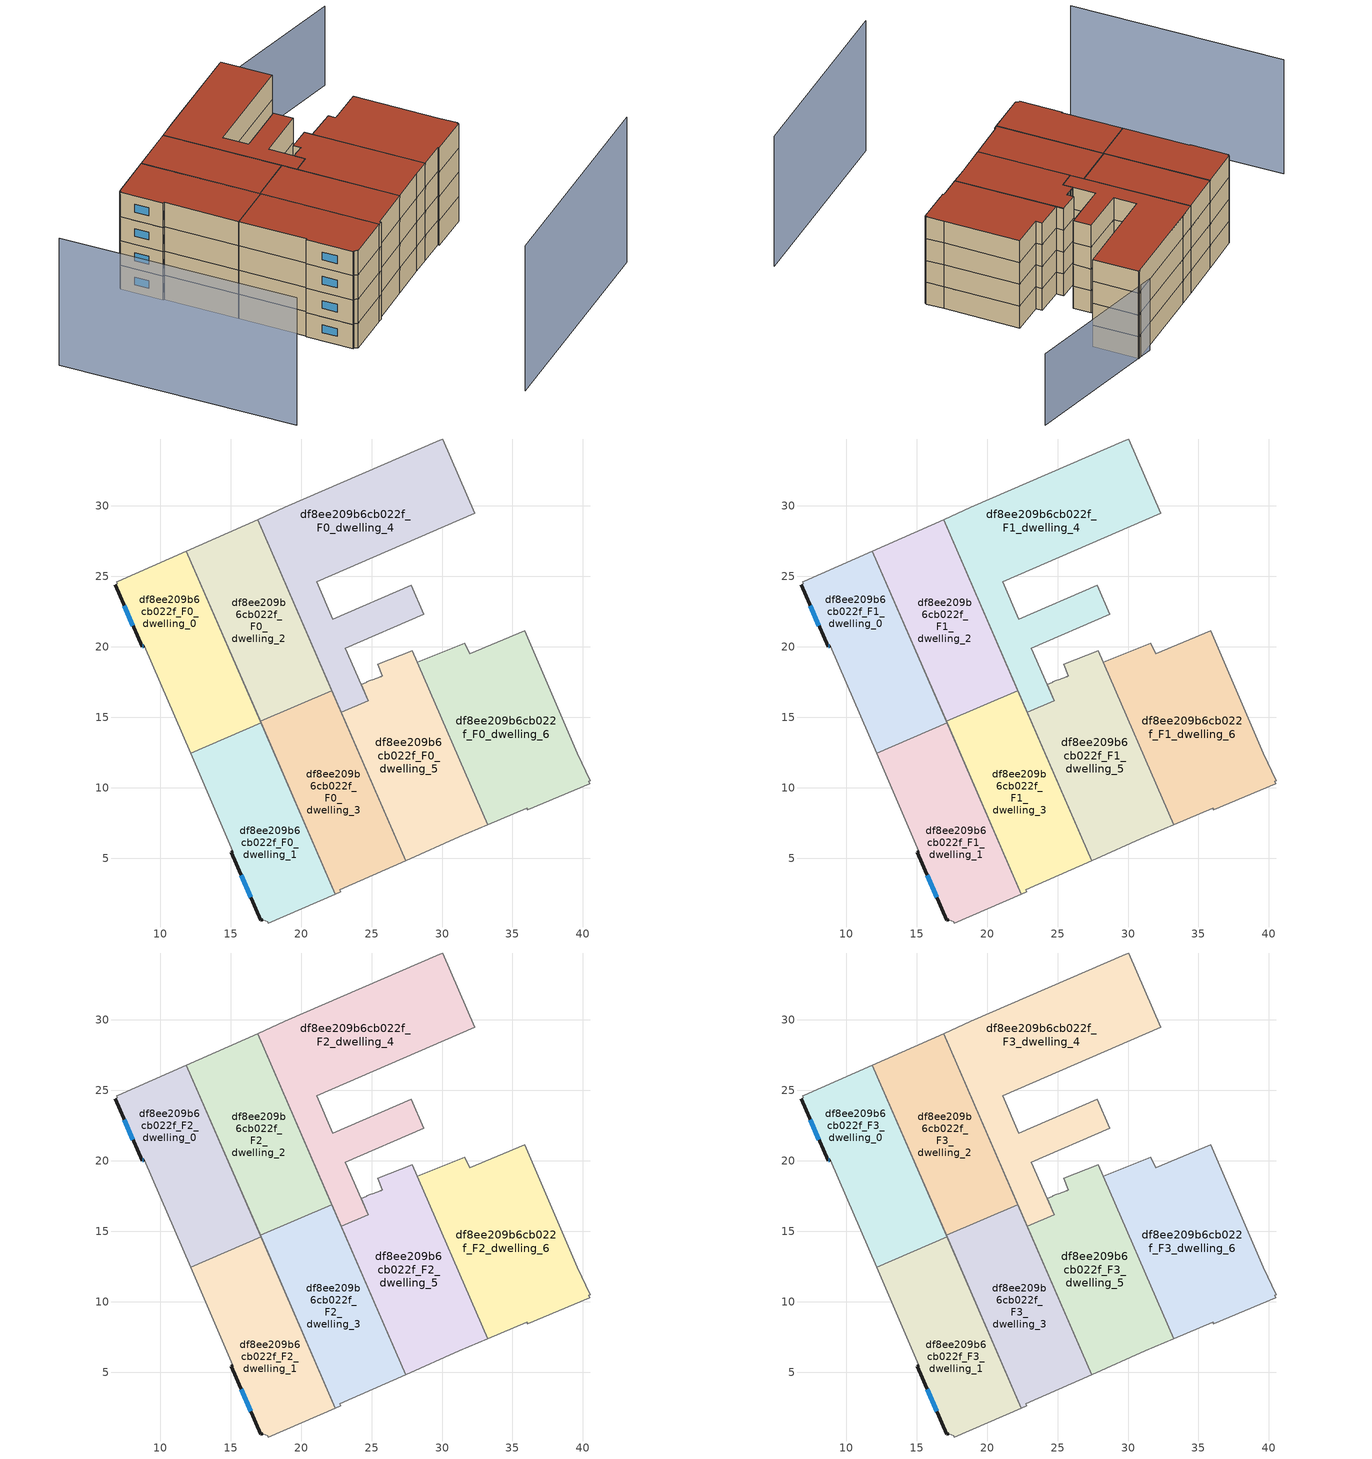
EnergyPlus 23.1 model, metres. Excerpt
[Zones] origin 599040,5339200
df8ee209b6cb022f_F0_dwelling_0
 floor ground (EU_floor_Construction): 11.86,26.79 17.15,14.6 12.15,12.43 8.86,20.07 8.7,20.01 6.81,24.4 6.95,24.48 6.91,24.6 7.03,24.64 z0
 wall outside (EU_wall_Construction): 6.81,24.4 8.7,20.01 8.86,20.07 z0:3
 wall adiabatic (EU_wall_Construction): 17.15,14.6 11.86,26.79 7.03,24.64 6.91,24.6 6.95,24.48 6.81,24.4 / 8.86,20.07 12.15,12.43 z0:3
 wall to df8ee209b6cb022f_F0_dwelling_1 (EU_wall_Construction): 12.15,12.43 17.15,14.6 z0:3
 window (EU_Window_Construction): 8.76,20.03 8.81,20.05 / 7.45,22.91 8.06,21.5 z1.02:1.98
df8ee209b6cb022f_F0_dwelling_1
 floor ground (EU_floor_Construction): 17.15,14.6 22.43,2.45 17.66,0.39 17.61,0.48 17.26,0.63 17.15,0.59 15.04,5.42 15.16,5.48 12.15,12.43 z0
 wall outside (EU_wall_Construction): 15.16,5.48 15.04,5.42 17.15,0.59 17.26,0.63 z0:3
 wall adiabatic (EU_wall_Construction): 12.15,12.43 15.16,5.48 / 17.26,0.63 17.61,0.48 17.66,0.39 22.43,2.45 17.15,14.6 z0:3
 window (EU_Window_Construction): 15.76,3.77 16.43,2.23 z1.02:1.98
df8ee209b6cb022f_F0_dwelling_2
 floor ground (EU_floor_Construction): 16.9,29.03 22.17,16.9 17.11,14.7 11.86,26.79 z0
 wall adiabatic (EU_wall_Construction): 22.17,16.9 16.9,29.03 11.86,26.79 17.11,14.7 z0:3
 wall to df8ee209b6cb022f_F0_dwelling_3 (EU_wall_Construction): 17.11,14.7 22.17,16.9 z0:3
df8ee209b6cb022f_F0_dwelling_3
 floor ground (EU_floor_Construction): 22.17,16.9 27.42,4.82 22.75,2.74 22.79,2.61 22.43,2.45 17.11,14.7 z0
 wall adiabatic (EU_wall_Construction): 17.11,14.7 22.43,2.45 22.79,2.61 22.75,2.74 27.42,4.82 22.17,16.9 z0:3
df8ee209b6cb022f_F0_dwelling_4
 floor ground (EU_floor_Construction): 30.04,34.75 32.33,29.48 21.12,24.61 22.26,21.96 27.83,24.37 28.72,22.32 23.15,19.91 24.75,16.17 22.85,15.34 16.9,29.03 18.84,29.89 29.82,34.66 z0
 wall adiabatic (EU_wall_Construction): 24.76,16.17 23.15,19.91 28.72,22.32 27.83,24.37 22.26,21.96 21.12,24.61 32.33,29.48 30.04,34.75 29.82,34.66 18.84,29.89 16.9,29.03 22.85,15.34 24.75,16.17 z0:3
df8ee209b6cb022f_F0_dwelling_5
 floor ground (EU_floor_Construction): 27.88,19.74 33.24,7.37 31.22,6.51 27.42,4.82 22.85,15.34 24.76,16.17 24.26,17.34 24.4,17.39 24.66,17.5 24.67,17.5 24.95,17.62 25.07,17.66 25.35,17.77 25.37,17.78 25.63,17.88 25.77,17.94 25.42,18.76 z0
 wall adiabatic (EU_wall_Construction): 24.26,17.34 24.76,16.17 22.85,15.34 27.42,4.82 31.22,6.51 33.24,7.37 27.88,19.74 25.42,18.76 25.77,17.94 25.63,17.88 25.37,17.78 25.35,17.77 25.07,17.66 24.95,17.62 24.67,17.5 24.66,17.5 24.4,17.39 24.26,17.34 z0:3
df8ee209b6cb022f_F0_dwelling_6
 floor ground (EU_floor_Construction): 35.89,21.15 39.61,12.45 40.52,10.5 40.41,10.46 40.48,10.26 36.1,8.43 36.03,8.56 33.24,7.37 27.88,19.74 28.24,18.92 31.62,20.27 31.95,19.5 z0
 wall adiabatic (EU_wall_Construction): 33.24,7.37 36.03,8.56 36.1,8.43 40.48,10.26 40.41,10.46 40.52,10.5 39.61,12.45 35.89,21.15 31.95,19.5 31.62,20.27 28.24,18.92 / 27.89,19.74 28.24,18.92 / 27.88,19.74 33.25,7.37 z0:3
df8ee209b6cb022f_F1_dwelling_0
 floor to df8ee209b6cb022f_F0_dwelling_0 (EU_floor_Construction): 11.86,26.79 17.15,14.6 12.15,12.43 8.86,20.07 8.7,20.01 6.81,24.4 6.95,24.48 6.91,24.6 7.02,24.64 z3
 wall outside (EU_wall_Construction): 6.81,24.4 8.7,20.01 8.86,20.07 z3:6
 wall adiabatic (EU_wall_Construction): 17.15,14.6 11.86,26.79 7.03,24.64 6.91,24.6 6.95,24.48 6.81,24.4 / 8.86,20.07 12.15,12.43 z3:6
 wall to df8ee209b6cb022f_F1_dwelling_1 (EU_wall_Construction): 12.15,12.43 17.15,14.6 z3:6
 window (EU_Window_Construction): 8.76,20.03 8.81,20.05 / 7.45,22.91 8.06,21.5 z4.02:4.98
df8ee209b6cb022f_F1_dwelling_1
 floor to df8ee209b6cb022f_F0_dwelling_1 (EU_floor_Construction): 17.15,14.6 22.43,2.45 17.66,0.39 17.61,0.48 17.26,0.63 17.15,0.59 15.04,5.42 15.16,5.48 12.15,12.43 z3
 wall outside (EU_wall_Construction): 15.16,5.48 15.04,5.42 17.15,0.59 17.26,0.63 z3:6
 wall adiabatic (EU_wall_Construction): 12.15,12.43 15.16,5.48 / 17.26,0.63 17.61,0.48 17.66,0.39 22.43,2.45 17.15,14.6 z3:6
 window (EU_Window_Construction): 15.76,3.77 16.43,2.23 z4.02:4.98
df8ee209b6cb022f_F1_dwelling_2
 floor to df8ee209b6cb022f_F0_dwelling_2 (EU_floor_Construction): 16.9,29.03 22.17,16.9 17.11,14.7 11.86,26.79 z3
 wall adiabatic (EU_wall_Construction): 22.17,16.9 16.9,29.03 11.86,26.79 17.11,14.7 z3:6
 wall to df8ee209b6cb022f_F1_dwelling_3 (EU_wall_Construction): 17.11,14.7 22.17,16.9 z3:6
df8ee209b6cb022f_F1_dwelling_3
 floor to df8ee209b6cb022f_F0_dwelling_3 (EU_floor_Construction): 22.17,16.9 27.42,4.82 22.75,2.74 22.79,2.61 22.43,2.45 17.11,14.7 z3
 wall adiabatic (EU_wall_Construction): 17.11,14.7 22.43,2.45 22.79,2.61 22.75,2.74 27.42,4.82 22.17,16.9 z3:6
df8ee209b6cb022f_F1_dwelling_4
 floor to df8ee209b6cb022f_F0_dwelling_4 (EU_floor_Construction): 30.04,34.75 32.33,29.48 21.12,24.61 22.26,21.96 27.83,24.37 28.72,22.32 23.15,19.91 24.75,16.17 22.85,15.34 16.9,29.03 18.84,29.89 29.82,34.66 z3
 wall adiabatic (EU_wall_Construction): 24.76,16.17 23.15,19.91 28.72,22.32 27.83,24.37 22.26,21.96 21.12,24.61 32.33,29.48 30.04,34.75 29.82,34.66 18.84,29.89 16.9,29.03 22.85,15.34 24.75,16.17 z3:6
df8ee209b6cb022f_F1_dwelling_5
 floor to df8ee209b6cb022f_F0_dwelling_5 (EU_floor_Construction): 27.88,19.74 33.24,7.37 31.22,6.51 27.42,4.82 22.85,15.34 24.76,16.17 24.26,17.34 24.4,17.39 24.66,17.5 24.67,17.5 24.95,17.62 25.07,17.66 25.35,17.77 25.37,17.78 25.63,17.88 25.77,17.94 25.42,18.76 z3
 wall adiabatic (EU_wall_Construction): 24.26,17.34 24.76,16.17 22.85,15.34 27.42,4.82 31.22,6.51 33.24,7.37 27.88,19.74 25.42,18.76 25.77,17.94 25.63,17.88 25.37,17.78 25.35,17.77 25.07,17.66 24.95,17.62 24.67,17.5 24.66,17.5 24.4,17.39 24.26,17.34 z3:6
df8ee209b6cb022f_F1_dwelling_6
 floor to df8ee209b6cb022f_F0_dwelling_6 (EU_floor_Construction): 35.89,21.15 39.61,12.45 40.51,10.5 40.4,10.46 40.48,10.26 36.1,8.43 36.03,8.56 33.24,7.37 27.88,19.74 28.24,18.92 31.62,20.27 31.95,19.5 z3
 wall adiabatic (EU_wall_Construction): 33.24,7.37 36.03,8.56 36.1,8.43 40.48,10.26 40.41,10.46 40.52,10.5 39.61,12.45 35.89,21.15 31.95,19.5 31.62,20.27 28.24,18.92 27.89,19.74 / 27.88,19.74 33.25,7.37 z3:6
df8ee209b6cb022f_F2_dwelling_0
 floor to df8ee209b6cb022f_F1_dwelling_0 (EU_floor_Construction): 11.86,26.79 17.15,14.6 12.15,12.43 8.86,20.07 8.7,20.01 6.81,24.4 6.95,24.48 6.91,24.6 7.02,24.64 z6
 wall outside (EU_wall_Construction): 6.81,24.4 8.7,20.01 8.86,20.07 z6:9
 wall adiabatic (EU_wall_Construction): 17.15,14.6 11.86,26.79 7.03,24.64 6.91,24.6 6.95,24.48 6.81,24.4 / 8.86,20.07 12.15,12.43 z6:9
 wall to df8ee209b6cb022f_F2_dwelling_1 (EU_wall_Construction): 12.15,12.43 17.15,14.6 z6:9
 window (EU_Window_Construction): 8.76,20.03 8.81,20.05 / 7.45,22.91 8.06,21.5 z7.02:7.98
df8ee209b6cb022f_F2_dwelling_1
 floor to df8ee209b6cb022f_F1_dwelling_1 (EU_floor_Construction): 17.15,14.6 22.43,2.45 17.66,0.39 17.61,0.48 17.26,0.63 17.15,0.59 15.04,5.42 15.16,5.48 12.15,12.43 z6
 wall outside (EU_wall_Construction): 15.16,5.48 15.04,5.42 17.15,0.59 17.26,0.63 z6:9
 wall adiabatic (EU_wall_Construction): 12.15,12.43 15.16,5.48 / 17.26,0.63 17.61,0.48 17.66,0.39 22.43,2.45 17.15,14.6 z6:9
 window (EU_Window_Construction): 15.76,3.77 16.43,2.23 z7.02:7.98
df8ee209b6cb022f_F2_dwelling_2
 floor to df8ee209b6cb022f_F1_dwelling_2 (EU_floor_Construction): 16.9,29.03 22.17,16.9 17.11,14.7 11.86,26.79 z6
 wall adiabatic (EU_wall_Construction): 22.17,16.9 16.9,29.03 11.86,26.79 17.11,14.7 z6:9
 wall to df8ee209b6cb022f_F2_dwelling_3 (EU_wall_Construction): 17.11,14.7 22.17,16.9 z6:9
df8ee209b6cb022f_F2_dwelling_3
 floor to df8ee209b6cb022f_F1_dwelling_3 (EU_floor_Construction): 22.17,16.9 27.42,4.82 22.75,2.74 22.79,2.61 22.43,2.45 17.11,14.7 z6
 wall adiabatic (EU_wall_Construction): 17.11,14.7 22.43,2.45 22.79,2.61 22.75,2.74 27.42,4.82 22.17,16.9 z6:9
df8ee209b6cb022f_F2_dwelling_4
 floor to df8ee209b6cb022f_F1_dwelling_4 (EU_floor_Construction): 30.04,34.75 32.33,29.48 21.12,24.61 22.26,21.96 27.83,24.37 28.72,22.32 23.15,19.91 24.75,16.17 22.85,15.34 16.9,29.03 18.84,29.89 29.82,34.66 z6
 wall adiabatic (EU_wall_Construction): 24.76,16.17 23.15,19.91 28.72,22.32 27.83,24.37 22.26,21.96 21.12,24.61 32.33,29.48 30.04,34.75 29.82,34.66 18.84,29.89 16.9,29.03 22.85,15.34 24.75,16.17 z6:9
df8ee209b6cb022f_F2_dwelling_5
 floor to df8ee209b6cb022f_F1_dwelling_5 (EU_floor_Construction): 27.88,19.74 33.24,7.37 31.22,6.51 27.42,4.82 22.85,15.34 24.76,16.17 24.26,17.34 24.4,17.39 24.66,17.5 24.67,17.5 24.95,17.62 25.07,17.66 25.35,17.77 25.37,17.78 25.63,17.88 25.77,17.94 25.42,18.76 z6
 wall adiabatic (EU_wall_Construction): 24.26,17.34 24.76,16.17 22.85,15.34 27.42,4.82 31.22,6.51 33.24,7.37 27.88,19.74 25.42,18.76 25.77,17.94 25.63,17.88 25.37,17.78 25.35,17.77 25.07,17.66 24.95,17.62 24.67,17.5 24.66,17.5 24.4,17.39 24.26,17.34 z6:9
df8ee209b6cb022f_F2_dwelling_6
 floor to df8ee209b6cb022f_F1_dwelling_6 (EU_floor_Construction): 35.89,21.15 39.61,12.45 40.51,10.5 40.4,10.46 40.48,10.26 36.1,8.43 36.03,8.56 33.24,7.37 27.88,19.74 28.24,18.92 31.62,20.27 31.95,19.5 z6
 wall adiabatic (EU_wall_Construction): 33.24,7.37 36.03,8.56 36.1,8.43 40.48,10.26 40.41,10.46 40.52,10.5 39.61,12.45 35.89,21.15 31.95,19.5 31.62,20.27 28.24,18.92 27.89,19.74 / 27.88,19.74 33.25,7.37 z6:9
df8ee209b6cb022f_F3_dwelling_0
 floor to df8ee209b6cb022f_F2_dwelling_0 (EU_floor_Construction): 11.86,26.79 17.15,14.6 12.15,12.43 8.86,20.07 8.7,20.01 6.81,24.4 6.95,24.48 6.91,24.6 7.02,24.64 z9
 wall outside (EU_wall_Construction): 6.81,24.4 8.7,20.01 8.86,20.07 z9:12
 wall adiabatic (EU_wall_Construction): 17.15,14.6 11.86,26.79 7.03,24.64 6.91,24.6 6.95,24.48 6.81,24.4 / 8.86,20.07 12.15,12.43 z9:12
 wall to df8ee209b6cb022f_F3_dwelling_1 (EU_wall_Construction): 12.15,12.43 17.15,14.6 z9:12
 window (EU_Window_Construction): 8.76,20.03 8.81,20.05 / 7.45,22.91 8.06,21.5 z10.02:10.98
 roof outside (EU_roof_Construction): 17.15,14.6 11.86,26.79 7.03,24.64 6.91,24.6 6.95,24.48 6.81,24.4 8.7,20.01 8.86,20.07 12.15,12.43 z12
df8ee209b6cb022f_F3_dwelling_1
 floor to df8ee209b6cb022f_F2_dwelling_1 (EU_floor_Construction): 17.15,14.6 22.43,2.45 17.66,0.39 17.61,0.48 17.26,0.63 17.15,0.59 15.04,5.42 15.16,5.48 12.15,12.43 z9
 wall outside (EU_wall_Construction): 15.16,5.48 15.04,5.42 17.15,0.59 17.26,0.63 z9:12
 wall adiabatic (EU_wall_Construction): 12.15,12.43 15.16,5.48 / 17.26,0.63 17.61,0.48 17.66,0.39 22.43,2.45 17.15,14.6 z9:12
 window (EU_Window_Construction): 15.76,3.77 16.43,2.23 z10.02:10.98
 roof outside (EU_roof_Construction): 22.43,2.45 17.15,14.6 12.15,12.43 15.16,5.48 15.04,5.42 17.15,0.59 17.26,0.63 17.61,0.48 17.66,0.39 z12
df8ee209b6cb022f_F3_dwelling_2
 floor to df8ee209b6cb022f_F2_dwelling_2 (EU_floor_Construction): 16.9,29.03 22.17,16.9 17.11,14.7 11.86,26.79 z9
 wall adiabatic (EU_wall_Construction): 22.17,16.9 16.9,29.03 11.86,26.79 17.11,14.7 z9:12
 wall to df8ee209b6cb022f_F3_dwelling_3 (EU_wall_Construction): 17.11,14.7 22.17,16.9 z9:12
 roof outside (EU_roof_Construction): 22.17,16.9 16.9,29.03 11.86,26.79 17.11,14.7 z12
df8ee209b6cb022f_F3_dwelling_3
 floor to df8ee209b6cb022f_F2_dwelling_3 (EU_floor_Construction): 22.17,16.9 27.42,4.82 22.75,2.74 22.79,2.61 22.43,2.45 17.11,14.7 z9
 wall adiabatic (EU_wall_Construction): 17.11,14.7 22.43,2.45 22.79,2.61 22.75,2.74 27.42,4.82 22.17,16.9 z9:12
 roof outside (EU_roof_Construction): 27.42,4.82 22.17,16.9 17.11,14.7 22.43,2.45 22.79,2.61 22.75,2.74 z12
df8ee209b6cb022f_F3_dwelling_4
 floor to df8ee209b6cb022f_F2_dwelling_4 (EU_floor_Construction): 30.04,34.75 32.33,29.48 21.12,24.61 22.26,21.96 27.83,24.37 28.72,22.32 23.15,19.91 24.75,16.17 22.85,15.34 16.9,29.03 18.84,29.89 29.82,34.66 z9
 wall adiabatic (EU_wall_Construction): 24.76,16.17 23.15,19.91 28.72,22.32 27.83,24.37 22.26,21.96 21.12,24.61 32.33,29.48 30.04,34.75 29.82,34.66 18.84,29.89 16.9,29.03 22.85,15.34 24.75,16.17 z9:12
 roof outside (EU_roof_Construction): 24.75,16.17 23.15,19.91 28.72,22.32 27.83,24.37 22.26,21.96 21.12,24.61 32.33,29.48 30.04,34.75 29.82,34.66 18.84,29.89 16.9,29.03 22.85,15.34 z12
df8ee209b6cb022f_F3_dwelling_5
 floor to df8ee209b6cb022f_F2_dwelling_5 (EU_floor_Construction): 27.88,19.74 33.24,7.37 31.22,6.51 27.42,4.82 22.85,15.34 24.76,16.17 24.26,17.34 24.4,17.39 24.66,17.5 24.67,17.5 24.95,17.62 25.07,17.66 25.35,17.77 25.37,17.78 25.63,17.88 25.77,17.94 25.42,18.76 z9
 wall adiabatic (EU_wall_Construction): 24.26,17.34 24.76,16.17 22.85,15.34 27.42,4.82 31.22,6.51 33.24,7.37 27.88,19.74 25.42,18.76 25.77,17.94 25.63,17.88 25.37,17.78 25.35,17.77 25.07,17.66 24.95,17.62 24.67,17.5 24.66,17.5 24.4,17.39 24.26,17.34 z9:12
 roof outside (EU_roof_Construction): 33.24,7.37 27.88,19.74 25.42,18.76 25.77,17.94 25.63,17.88 25.37,17.78 25.35,17.77 25.07,17.66 24.95,17.62 24.67,17.5 24.66,17.5 24.4,17.39 24.26,17.34 24.76,16.17 22.85,15.34 27.42,4.82 31.22,6.51 z12
df8ee209b6cb022f_F3_dwelling_6
 floor to df8ee209b6cb022f_F2_dwelling_6 (EU_floor_Construction): 35.89,21.15 39.61,12.45 40.51,10.5 40.4,10.46 40.48,10.26 36.1,8.43 36.03,8.56 33.24,7.37 27.88,19.74 28.24,18.92 31.62,20.27 31.95,19.5 z9
 wall adiabatic (EU_wall_Construction): 33.24,7.37 36.03,8.56 36.1,8.43 40.48,10.26 40.41,10.46 40.52,10.5 39.61,12.45 35.89,21.15 31.95,19.5 31.62,20.27 28.24,18.92 27.89,19.74 / 27.88,19.74 33.25,7.37 z9:12
 roof outside (EU_roof_Construction): 40.48,10.26 40.41,10.46 40.52,10.5 39.61,12.45 35.89,21.15 31.95,19.5 31.62,20.27 28.24,18.92 27.89,19.74 33.24,7.37 36.03,8.56 36.1,8.43 z12
shading: 24.96,-16.73 48.13,-6.68 z0:17.9; -6.93,18.56 3.7,-5.59 z0:15.7; 46.76,37.4 27.98,34.36 z0:9.8
[Building]
EU S2 Campaign: North Axis=0; Terrain=City; Solar Distribution=FullExterior
[Site:Location]
Vienna: Latitude=48; Longitude=16.5; Time Zone=1; Elevation=183
[SizingPeriod:WeatherFileDays]
AnnualSizingPeriod: Begin Month=1; Begin Day of Month=1; End Month=12; End Day of Month=31; Day of Week for Start Day=Monday; Use Weather File Daylight Saving Period=No; Use Weather File Rain and Snow Indicators=No
[MATERIAL]
EU_InternalMass_Material: Roughness=MediumRough; Thickness=0.1; Conductivity=1; Density=1800; Specific Heat=900; Thermal Absorptance=0.9; Solar Absorptance=0.7; Visible Absorptance=0.7
[MATERIAL:NOMASS] Roughness=MediumRough; Thermal Absorptance=0.9; Solar Absorptance=0.7; Visible Absorptance=0.7
Name | Thermal Resistance
EU_wall_NoMass | 0.942466
EU_roof_NoMass | 0.551687
EU_floor_NoMass | 0.66527
[WINDOWMATERIAL:SIMPLEGLAZINGSYSTEM]
EU_Window_SimpleGlazing: UFactor=2.03367; Solar Heat Gain Coefficient=0.65; Visible Transmittance=0.65
[CONSTRUCTION]
EU_wall_Construction: EU_wall_NoMass
EU_roof_Construction: EU_roof_NoMass
EU_floor_Construction: EU_floor_NoMass
EU_Window_Construction: EU_Window_SimpleGlazing
EU_InternalMass_Construction: EU_InternalMass_Material
[ZONE] Type=1; Multiplier=1; Ceiling Height=autocalculate; Floor Area=autocalculate; Part of Total Floor Area=Yes
Name | Volume
df8ee209b6cb022f_F0_dwelling_0; df8ee209b6cb022f_F1_dwelling_0; df8ee209b6cb022f_F2_dwelling_0; df8ee209b6cb022f_F3_dwelling_0 | 218.626
df8ee209b6cb022f_F0_dwelling_1; df8ee209b6cb022f_F1_dwelling_1; df8ee209b6cb022f_F2_dwelling_1; df8ee209b6cb022f_F3_dwelling_1 | 218.632
df8ee209b6cb022f_F0_dwelling_2; df8ee209b6cb022f_F1_dwelling_2; df8ee209b6cb022f_F2_dwelling_2; df8ee209b6cb022f_F3_dwelling_2 | 218.593
df8ee209b6cb022f_F0_dwelling_3 | 218.605
df8ee209b6cb022f_F1_dwelling_3; df8ee209b6cb022f_F2_dwelling_3; df8ee209b6cb022f_F3_dwelling_3 | 218.606
df8ee209b6cb022f_F0_dwelling_4 | 345.533
df8ee209b6cb022f_F1_dwelling_4; df8ee209b6cb022f_F2_dwelling_4; df8ee209b6cb022f_F3_dwelling_4 | 345.534
df8ee209b6cb022f_F0_dwelling_5 | 241.119
df8ee209b6cb022f_F1_dwelling_5; df8ee209b6cb022f_F2_dwelling_5; df8ee209b6cb022f_F3_dwelling_5 | 241.12
df8ee209b6cb022f_F0_dwelling_6 | 287.816
df8ee209b6cb022f_F1_dwelling_6; df8ee209b6cb022f_F2_dwelling_6; df8ee209b6cb022f_F3_dwelling_6 | 287.674
[INTERNALMASS] Construction=EU_InternalMass_Construction
Name | Zone or ZoneList | Surface Area
df8ee209b6cb022f_F0_dwelling_0_EU_InternalMass | df8ee209b6cb022f_F0_dwelling_0 | 72.8751
df8ee209b6cb022f_F0_dwelling_1_EU_InternalMass | df8ee209b6cb022f_F0_dwelling_1 | 72.8773
df8ee209b6cb022f_F0_dwelling_2_EU_InternalMass | df8ee209b6cb022f_F0_dwelling_2 | 72.8642
df8ee209b6cb022f_F0_dwelling_3_EU_InternalMass | df8ee209b6cb022f_F0_dwelling_3 | 72.8687
df8ee209b6cb022f_F0_dwelling_4_EU_InternalMass | df8ee209b6cb022f_F0_dwelling_4 | 115.189
df8ee209b6cb022f_F0_dwelling_5_EU_InternalMass | df8ee209b6cb022f_F0_dwelling_5 | 80.3735
df8ee209b6cb022f_F0_dwelling_6_EU_InternalMass | df8ee209b6cb022f_F0_dwelling_6 | 95.9425
df8ee209b6cb022f_F1_dwelling_0_EU_InternalMass | df8ee209b6cb022f_F1_dwelling_0 | 72.8751
df8ee209b6cb022f_F1_dwelling_1_EU_InternalMass | df8ee209b6cb022f_F1_dwelling_1 | 72.8773
df8ee209b6cb022f_F1_dwelling_2_EU_InternalMass | df8ee209b6cb022f_F1_dwelling_2 | 72.8642
df8ee209b6cb022f_F1_dwelling_3_EU_InternalMass | df8ee209b6cb022f_F1_dwelling_3 | 72.8687
df8ee209b6cb022f_F1_dwelling_4_EU_InternalMass | df8ee209b6cb022f_F1_dwelling_4 | 115.189
df8ee209b6cb022f_F1_dwelling_5_EU_InternalMass | df8ee209b6cb022f_F1_dwelling_5 | 80.3735
df8ee209b6cb022f_F1_dwelling_6_EU_InternalMass | df8ee209b6cb022f_F1_dwelling_6 | 95.9425
df8ee209b6cb022f_F2_dwelling_0_EU_InternalMass | df8ee209b6cb022f_F2_dwelling_0 | 72.8751
df8ee209b6cb022f_F2_dwelling_1_EU_InternalMass | df8ee209b6cb022f_F2_dwelling_1 | 72.8773
df8ee209b6cb022f_F2_dwelling_2_EU_InternalMass | df8ee209b6cb022f_F2_dwelling_2 | 72.8642
df8ee209b6cb022f_F2_dwelling_3_EU_InternalMass | df8ee209b6cb022f_F2_dwelling_3 | 72.8687
df8ee209b6cb022f_F2_dwelling_4_EU_InternalMass | df8ee209b6cb022f_F2_dwelling_4 | 115.189
df8ee209b6cb022f_F2_dwelling_5_EU_InternalMass | df8ee209b6cb022f_F2_dwelling_5 | 80.3735
df8ee209b6cb022f_F2_dwelling_6_EU_InternalMass | df8ee209b6cb022f_F2_dwelling_6 | 95.9425
df8ee209b6cb022f_F3_dwelling_0_EU_InternalMass | df8ee209b6cb022f_F3_dwelling_0 | 72.8751
df8ee209b6cb022f_F3_dwelling_1_EU_InternalMass | df8ee209b6cb022f_F3_dwelling_1 | 72.8773
df8ee209b6cb022f_F3_dwelling_2_EU_InternalMass | df8ee209b6cb022f_F3_dwelling_2 | 72.8642
df8ee209b6cb022f_F3_dwelling_3_EU_InternalMass | df8ee209b6cb022f_F3_dwelling_3 | 72.8687
df8ee209b6cb022f_F3_dwelling_4_EU_InternalMass | df8ee209b6cb022f_F3_dwelling_4 | 115.189
df8ee209b6cb022f_F3_dwelling_5_EU_InternalMass | df8ee209b6cb022f_F3_dwelling_5 | 80.3735
df8ee209b6cb022f_F3_dwelling_6_EU_InternalMass | df8ee209b6cb022f_F3_dwelling_6 | 95.9425
[OTHEREQUIPMENT] Fuel Type=Electricity; Design Level Calculation Method=Watts/Area; Power per Zone Floor Area=1; Fraction Latent=0; Fraction Radiant=0; Fraction Lost=0; Carbon Dioxide Generation Rate=0; EndUse Subcategory=EU_Step8_InternalGains
Name | Zone or ZoneList or Space or SpaceList | Schedule
EU_Step8_InternalGain_df8ee209b6cb022f_F0_dwelling_0_f000 | df8ee209b6cb022f_F0_dwelling_0 | EU_Step8_GainSchedule_df8ee209b6cb022f_F0_dwelling_0_f000
EU_Step8_InternalGain_df8ee209b6cb022f_F0_dwelling_1_f000 | df8ee209b6cb022f_F0_dwelling_1 | EU_Step8_GainSchedule_df8ee209b6cb022f_F0_dwelling_1_f000
EU_Step8_InternalGain_df8ee209b6cb022f_F0_dwelling_2_f000 | df8ee209b6cb022f_F0_dwelling_2 | EU_Step8_GainSchedule_df8ee209b6cb022f_F0_dwelling_2_f000
EU_Step8_InternalGain_df8ee209b6cb022f_F0_dwelling_3_f000 | df8ee209b6cb022f_F0_dwelling_3 | EU_Step8_GainSchedule_df8ee209b6cb022f_F0_dwelling_3_f000
EU_Step8_InternalGain_df8ee209b6cb022f_F0_dwelling_4_f000 | df8ee209b6cb022f_F0_dwelling_4 | EU_Step8_GainSchedule_df8ee209b6cb022f_F0_dwelling_4_f000
EU_Step8_InternalGain_df8ee209b6cb022f_F0_dwelling_5_f000 | df8ee209b6cb022f_F0_dwelling_5 | EU_Step8_GainSchedule_df8ee209b6cb022f_F0_dwelling_5_f000
EU_Step8_InternalGain_df8ee209b6cb022f_F0_dwelling_6_f000 | df8ee209b6cb022f_F0_dwelling_6 | EU_Step8_GainSchedule_df8ee209b6cb022f_F0_dwelling_6_f000
EU_Step8_InternalGain_df8ee209b6cb022f_F1_dwelling_0_f000 | df8ee209b6cb022f_F1_dwelling_0 | EU_Step8_GainSchedule_df8ee209b6cb022f_F1_dwelling_0_f000
EU_Step8_InternalGain_df8ee209b6cb022f_F1_dwelling_1_f000 | df8ee209b6cb022f_F1_dwelling_1 | EU_Step8_GainSchedule_df8ee209b6cb022f_F1_dwelling_1_f000
EU_Step8_InternalGain_df8ee209b6cb022f_F1_dwelling_2_f000 | df8ee209b6cb022f_F1_dwelling_2 | EU_Step8_GainSchedule_df8ee209b6cb022f_F1_dwelling_2_f000
EU_Step8_InternalGain_df8ee209b6cb022f_F1_dwelling_3_f000 | df8ee209b6cb022f_F1_dwelling_3 | EU_Step8_GainSchedule_df8ee209b6cb022f_F1_dwelling_3_f000
EU_Step8_InternalGain_df8ee209b6cb022f_F1_dwelling_4_f000 | df8ee209b6cb022f_F1_dwelling_4 | EU_Step8_GainSchedule_df8ee209b6cb022f_F1_dwelling_4_f000
EU_Step8_InternalGain_df8ee209b6cb022f_F1_dwelling_5_f000 | df8ee209b6cb022f_F1_dwelling_5 | EU_Step8_GainSchedule_df8ee209b6cb022f_F1_dwelling_5_f000
EU_Step8_InternalGain_df8ee209b6cb022f_F1_dwelling_6_f000 | df8ee209b6cb022f_F1_dwelling_6 | EU_Step8_GainSchedule_df8ee209b6cb022f_F1_dwelling_6_f000
EU_Step8_InternalGain_df8ee209b6cb022f_F2_dwelling_0_f000 | df8ee209b6cb022f_F2_dwelling_0 | EU_Step8_GainSchedule_df8ee209b6cb022f_F2_dwelling_0_f000
EU_Step8_InternalGain_df8ee209b6cb022f_F2_dwelling_1_f000 | df8ee209b6cb022f_F2_dwelling_1 | EU_Step8_GainSchedule_df8ee209b6cb022f_F2_dwelling_1_f000
EU_Step8_InternalGain_df8ee209b6cb022f_F2_dwelling_2_f000 | df8ee209b6cb022f_F2_dwelling_2 | EU_Step8_GainSchedule_df8ee209b6cb022f_F2_dwelling_2_f000
EU_Step8_InternalGain_df8ee209b6cb022f_F2_dwelling_3_f000 | df8ee209b6cb022f_F2_dwelling_3 | EU_Step8_GainSchedule_df8ee209b6cb022f_F2_dwelling_3_f000
EU_Step8_InternalGain_df8ee209b6cb022f_F2_dwelling_4_f000 | df8ee209b6cb022f_F2_dwelling_4 | EU_Step8_GainSchedule_df8ee209b6cb022f_F2_dwelling_4_f000
EU_Step8_InternalGain_df8ee209b6cb022f_F2_dwelling_5_f000 | df8ee209b6cb022f_F2_dwelling_5 | EU_Step8_GainSchedule_df8ee209b6cb022f_F2_dwelling_5_f000
EU_Step8_InternalGain_df8ee209b6cb022f_F2_dwelling_6_f000 | df8ee209b6cb022f_F2_dwelling_6 | EU_Step8_GainSchedule_df8ee209b6cb022f_F2_dwelling_6_f000
EU_Step8_InternalGain_df8ee209b6cb022f_F3_dwelling_0_f000 | df8ee209b6cb022f_F3_dwelling_0 | EU_Step8_GainSchedule_df8ee209b6cb022f_F3_dwelling_0_f000
EU_Step8_InternalGain_df8ee209b6cb022f_F3_dwelling_1_f000 | df8ee209b6cb022f_F3_dwelling_1 | EU_Step8_GainSchedule_df8ee209b6cb022f_F3_dwelling_1_f000
EU_Step8_InternalGain_df8ee209b6cb022f_F3_dwelling_2_f000 | df8ee209b6cb022f_F3_dwelling_2 | EU_Step8_GainSchedule_df8ee209b6cb022f_F3_dwelling_2_f000
EU_Step8_InternalGain_df8ee209b6cb022f_F3_dwelling_3_f000 | df8ee209b6cb022f_F3_dwelling_3 | EU_Step8_GainSchedule_df8ee209b6cb022f_F3_dwelling_3_f000
EU_Step8_InternalGain_df8ee209b6cb022f_F3_dwelling_4_f000 | df8ee209b6cb022f_F3_dwelling_4 | EU_Step8_GainSchedule_df8ee209b6cb022f_F3_dwelling_4_f000
EU_Step8_InternalGain_df8ee209b6cb022f_F3_dwelling_5_f000 | df8ee209b6cb022f_F3_dwelling_5 | EU_Step8_GainSchedule_df8ee209b6cb022f_F3_dwelling_5_f000
EU_Step8_InternalGain_df8ee209b6cb022f_F3_dwelling_6_f000 | df8ee209b6cb022f_F3_dwelling_6 | EU_Step8_GainSchedule_df8ee209b6cb022f_F3_dwelling_6_f000
[ZONEVENTILATION:DESIGNFLOWRATE] Schedule=EU_AlwaysOn; Design Flow Rate Calculation Method=AirChanges/Hour; Air Changes per Hour=0.530523; Ventilation Type=Natural; Fan Pressure Rise=0; Fan Total Efficiency=1; Constant Term Coefficient=1; Temperature Term Coefficient=0; Velocity Term Coefficient=0; Velocity Squared Term Coefficient=0; Minimum Indoor Temperature=-100; Maximum Indoor Temperature=100; Delta Temperature=-100; Minimum Outdoor Temperature=-100; Maximum Outdoor Temperature=100; Maximum Wind Speed=40
Name | Zone or ZoneList or Space or SpaceList
EU_ConstantAir_df8ee209b6cb022f_F0_dwelling_0 | df8ee209b6cb022f_F0_dwelling_0
EU_ConstantAir_df8ee209b6cb022f_F0_dwelling_1 | df8ee209b6cb022f_F0_dwelling_1
EU_ConstantAir_df8ee209b6cb022f_F0_dwelling_2 | df8ee209b6cb022f_F0_dwelling_2
EU_ConstantAir_df8ee209b6cb022f_F0_dwelling_3 | df8ee209b6cb022f_F0_dwelling_3
EU_ConstantAir_df8ee209b6cb022f_F0_dwelling_4 | df8ee209b6cb022f_F0_dwelling_4
EU_ConstantAir_df8ee209b6cb022f_F0_dwelling_5 | df8ee209b6cb022f_F0_dwelling_5
EU_ConstantAir_df8ee209b6cb022f_F0_dwelling_6 | df8ee209b6cb022f_F0_dwelling_6
EU_ConstantAir_df8ee209b6cb022f_F1_dwelling_0 | df8ee209b6cb022f_F1_dwelling_0
EU_ConstantAir_df8ee209b6cb022f_F1_dwelling_1 | df8ee209b6cb022f_F1_dwelling_1
EU_ConstantAir_df8ee209b6cb022f_F1_dwelling_2 | df8ee209b6cb022f_F1_dwelling_2
EU_ConstantAir_df8ee209b6cb022f_F1_dwelling_3 | df8ee209b6cb022f_F1_dwelling_3
EU_ConstantAir_df8ee209b6cb022f_F1_dwelling_4 | df8ee209b6cb022f_F1_dwelling_4
EU_ConstantAir_df8ee209b6cb022f_F1_dwelling_5 | df8ee209b6cb022f_F1_dwelling_5
EU_ConstantAir_df8ee209b6cb022f_F1_dwelling_6 | df8ee209b6cb022f_F1_dwelling_6
EU_ConstantAir_df8ee209b6cb022f_F2_dwelling_0 | df8ee209b6cb022f_F2_dwelling_0
EU_ConstantAir_df8ee209b6cb022f_F2_dwelling_1 | df8ee209b6cb022f_F2_dwelling_1
EU_ConstantAir_df8ee209b6cb022f_F2_dwelling_2 | df8ee209b6cb022f_F2_dwelling_2
EU_ConstantAir_df8ee209b6cb022f_F2_dwelling_3 | df8ee209b6cb022f_F2_dwelling_3
EU_ConstantAir_df8ee209b6cb022f_F2_dwelling_4 | df8ee209b6cb022f_F2_dwelling_4
EU_ConstantAir_df8ee209b6cb022f_F2_dwelling_5 | df8ee209b6cb022f_F2_dwelling_5
EU_ConstantAir_df8ee209b6cb022f_F2_dwelling_6 | df8ee209b6cb022f_F2_dwelling_6
EU_ConstantAir_df8ee209b6cb022f_F3_dwelling_0 | df8ee209b6cb022f_F3_dwelling_0
EU_ConstantAir_df8ee209b6cb022f_F3_dwelling_1 | df8ee209b6cb022f_F3_dwelling_1
EU_ConstantAir_df8ee209b6cb022f_F3_dwelling_2 | df8ee209b6cb022f_F3_dwelling_2
EU_ConstantAir_df8ee209b6cb022f_F3_dwelling_3 | df8ee209b6cb022f_F3_dwelling_3
EU_ConstantAir_df8ee209b6cb022f_F3_dwelling_4 | df8ee209b6cb022f_F3_dwelling_4
EU_ConstantAir_df8ee209b6cb022f_F3_dwelling_5 | df8ee209b6cb022f_F3_dwelling_5
EU_ConstantAir_df8ee209b6cb022f_F3_dwelling_6 | df8ee209b6cb022f_F3_dwelling_6
[HVACTEMPLATE:THERMOSTAT] Constant Heating Setpoint=20; Constant Cooling Setpoint=50
EU_HeatOnly_df8ee209b6cb022f_F0_dwelling_0; EU_HeatOnly_df8ee209b6cb022f_F0_dwelling_1; EU_HeatOnly_df8ee209b6cb022f_F0_dwelling_2; EU_HeatOnly_df8ee209b6cb022f_F0_dwelling_3; EU_HeatOnly_df8ee209b6cb022f_F0_dwelling_4; EU_HeatOnly_df8ee209b6cb022f_F0_dwelling_5; EU_HeatOnly_df8ee209b6cb022f_F0_dwelling_6; EU_HeatOnly_df8ee209b6cb022f_F1_dwelling_0; EU_HeatOnly_df8ee209b6cb022f_F1_dwelling_1; EU_HeatOnly_df8ee209b6cb022f_F1_dwelling_2; EU_HeatOnly_df8ee209b6cb022f_F1_dwelling_3; EU_HeatOnly_df8ee209b6cb022f_F1_dwelling_4; EU_HeatOnly_df8ee209b6cb022f_F1_dwelling_5; EU_HeatOnly_df8ee209b6cb022f_F1_dwelling_6; EU_HeatOnly_df8ee209b6cb022f_F2_dwelling_0; EU_HeatOnly_df8ee209b6cb022f_F2_dwelling_1; EU_HeatOnly_df8ee209b6cb022f_F2_dwelling_2; EU_HeatOnly_df8ee209b6cb022f_F2_dwelling_3; EU_HeatOnly_df8ee209b6cb022f_F2_dwelling_4; EU_HeatOnly_df8ee209b6cb022f_F2_dwelling_5; EU_HeatOnly_df8ee209b6cb022f_F2_dwelling_6; EU_HeatOnly_df8ee209b6cb022f_F3_dwelling_0; EU_HeatOnly_df8ee209b6cb022f_F3_dwelling_1; EU_HeatOnly_df8ee209b6cb022f_F3_dwelling_2; EU_HeatOnly_df8ee209b6cb022f_F3_dwelling_3; EU_HeatOnly_df8ee209b6cb022f_F3_dwelling_4; EU_HeatOnly_df8ee209b6cb022f_F3_dwelling_5; EU_HeatOnly_df8ee209b6cb022f_F3_dwelling_6
[HVACTEMPLATE:ZONE:IDEALLOADSAIRSYSTEM] System Availability Schedule=EU_AlwaysOn; Maximum Heating Supply Air Temperature=50; Minimum Cooling Supply Air Temperature=13; Maximum Heating Supply Air Humidity Ratio=0.0156; Minimum Cooling Supply Air Humidity Ratio=0.0077; Heating Limit=NoLimit; Cooling Limit=NoLimit; Heating Availability Schedule=EU_AlwaysOn; Cooling Availability Schedule=EU_CoolingOff; Dehumidification Control Type=ConstantSensibleHeatRatio; Cooling Sensible Heat Ratio=0.7; Dehumidification Setpoint=60; Humidification Control Type=None; Humidification Setpoint=30; Outdoor Air Method=None; Outdoor Air Flow Rate per Person=0.00944; Outdoor Air Flow Rate per Zone Floor Area=0; Outdoor Air Flow Rate per Zone=0; Demand Controlled Ventilation Type=None; Outdoor Air Economizer Type=NoEconomizer; Heat Recovery Type=None; Sensible Heat Recovery Effectiveness=0.7; Latent Heat Recovery Effectiveness=0.65
Name | Template Thermostat
df8ee209b6cb022f_F0_dwelling_0 | EU_HeatOnly_df8ee209b6cb022f_F0_dwelling_0
df8ee209b6cb022f_F0_dwelling_1 | EU_HeatOnly_df8ee209b6cb022f_F0_dwelling_1
df8ee209b6cb022f_F0_dwelling_2 | EU_HeatOnly_df8ee209b6cb022f_F0_dwelling_2
df8ee209b6cb022f_F0_dwelling_3 | EU_HeatOnly_df8ee209b6cb022f_F0_dwelling_3
df8ee209b6cb022f_F0_dwelling_4 | EU_HeatOnly_df8ee209b6cb022f_F0_dwelling_4
df8ee209b6cb022f_F0_dwelling_5 | EU_HeatOnly_df8ee209b6cb022f_F0_dwelling_5
df8ee209b6cb022f_F0_dwelling_6 | EU_HeatOnly_df8ee209b6cb022f_F0_dwelling_6
df8ee209b6cb022f_F1_dwelling_0 | EU_HeatOnly_df8ee209b6cb022f_F1_dwelling_0
df8ee209b6cb022f_F1_dwelling_1 | EU_HeatOnly_df8ee209b6cb022f_F1_dwelling_1
df8ee209b6cb022f_F1_dwelling_2 | EU_HeatOnly_df8ee209b6cb022f_F1_dwelling_2
df8ee209b6cb022f_F1_dwelling_3 | EU_HeatOnly_df8ee209b6cb022f_F1_dwelling_3
df8ee209b6cb022f_F1_dwelling_4 | EU_HeatOnly_df8ee209b6cb022f_F1_dwelling_4
df8ee209b6cb022f_F1_dwelling_5 | EU_HeatOnly_df8ee209b6cb022f_F1_dwelling_5
df8ee209b6cb022f_F1_dwelling_6 | EU_HeatOnly_df8ee209b6cb022f_F1_dwelling_6
df8ee209b6cb022f_F2_dwelling_0 | EU_HeatOnly_df8ee209b6cb022f_F2_dwelling_0
df8ee209b6cb022f_F2_dwelling_1 | EU_HeatOnly_df8ee209b6cb022f_F2_dwelling_1
df8ee209b6cb022f_F2_dwelling_2 | EU_HeatOnly_df8ee209b6cb022f_F2_dwelling_2
df8ee209b6cb022f_F2_dwelling_3 | EU_HeatOnly_df8ee209b6cb022f_F2_dwelling_3
df8ee209b6cb022f_F2_dwelling_4 | EU_HeatOnly_df8ee209b6cb022f_F2_dwelling_4
df8ee209b6cb022f_F2_dwelling_5 | EU_HeatOnly_df8ee209b6cb022f_F2_dwelling_5
df8ee209b6cb022f_F2_dwelling_6 | EU_HeatOnly_df8ee209b6cb022f_F2_dwelling_6
df8ee209b6cb022f_F3_dwelling_0 | EU_HeatOnly_df8ee209b6cb022f_F3_dwelling_0
df8ee209b6cb022f_F3_dwelling_1 | EU_HeatOnly_df8ee209b6cb022f_F3_dwelling_1
df8ee209b6cb022f_F3_dwelling_2 | EU_HeatOnly_df8ee209b6cb022f_F3_dwelling_2
df8ee209b6cb022f_F3_dwelling_3 | EU_HeatOnly_df8ee209b6cb022f_F3_dwelling_3
df8ee209b6cb022f_F3_dwelling_4 | EU_HeatOnly_df8ee209b6cb022f_F3_dwelling_4
df8ee209b6cb022f_F3_dwelling_5 | EU_HeatOnly_df8ee209b6cb022f_F3_dwelling_5
df8ee209b6cb022f_F3_dwelling_6 | EU_HeatOnly_df8ee209b6cb022f_F3_dwelling_6
[SIZING:ZONE] Zone Cooling Design Supply Air Temperature Input Method=SupplyAirTemperature; Zone Cooling Design Supply Air Temperature=13; Zone Heating Design Supply Air Temperature Input Method=SupplyAirTemperature; Zone Heating Design Supply Air Temperature=50; Zone Cooling Design Supply Air Humidity Ratio=0.008; Zone Heating Design Supply Air Humidity Ratio=0.008; Cooling Design Air Flow Method=DesignDay; Cooling Design Air Flow Rate=0; Cooling Minimum Air Flow per Zone Floor Area=0.000762; Cooling Minimum Air Flow=0; Cooling Minimum Air Flow Fraction=0.2; Heating Design Air Flow Method=DesignDay; Heating Design Air Flow Rate=0; Heating Maximum Air Flow per Zone Floor Area=0.002032; Heating Maximum Air Flow=0.141576; Heating Maximum Air Flow Fraction=0.3; Account for Dedicated Outdoor Air System=No; Dedicated Outdoor Air System Control Strategy=NeutralSupplyAir; Dedicated Outdoor Air Low Setpoint Temperature for Design=autosize; Dedicated Outdoor Air High Setpoint Temperature for Design=autosize; Zone Load Sizing Method=Sensible Load Only No Latent Load; Zone Latent Cooling Design Supply Air Humidity Ratio Input Method=HumidityRatioDifference; Zone Cooling Design Supply Air Humidity Ratio Difference=0.005; Zone Latent Heating Design Supply Air Humidity Ratio Input Method=HumidityRatioDifference; Zone Humidification Design Supply Air Humidity Ratio Difference=0.005
df8ee209b6cb022f_F0_dwelling_0; df8ee209b6cb022f_F0_dwelling_1; df8ee209b6cb022f_F0_dwelling_2; df8ee209b6cb022f_F0_dwelling_3; df8ee209b6cb022f_F0_dwelling_4; df8ee209b6cb022f_F0_dwelling_5; df8ee209b6cb022f_F0_dwelling_6; df8ee209b6cb022f_F1_dwelling_0; df8ee209b6cb022f_F1_dwelling_1; df8ee209b6cb022f_F1_dwelling_2; df8ee209b6cb022f_F1_dwelling_3; df8ee209b6cb022f_F1_dwelling_4; df8ee209b6cb022f_F1_dwelling_5; df8ee209b6cb022f_F1_dwelling_6; df8ee209b6cb022f_F2_dwelling_0; df8ee209b6cb022f_F2_dwelling_1; df8ee209b6cb022f_F2_dwelling_2; df8ee209b6cb022f_F2_dwelling_3; df8ee209b6cb022f_F2_dwelling_4; df8ee209b6cb022f_F2_dwelling_5; df8ee209b6cb022f_F2_dwelling_6; df8ee209b6cb022f_F3_dwelling_0; df8ee209b6cb022f_F3_dwelling_1; df8ee209b6cb022f_F3_dwelling_2; df8ee209b6cb022f_F3_dwelling_3; df8ee209b6cb022f_F3_dwelling_4; df8ee209b6cb022f_F3_dwelling_5; df8ee209b6cb022f_F3_dwelling_6
[SCHEDULE:CONSTANT]
Name | Hourly Value
EU_AlwaysOn | 1
EU_CoolingOff | 0
[SCHEDULE:FILE] Column Number=1; Rows to Skip at Top=0; Number of Hours of Data=8760; Column Separator=Comma; Interpolate to Timestep=No; Minutes per Item=60; Adjust Schedule for Daylight Savings=Yes
Name | File
EU_Step8_GainSchedule_df8ee209b6cb022f_F0_dwelling_0_f000 | ../../schedules/df8ee209b6cb022f/df8ee209b6cb022f_F0_dwelling_0_f000_gain.csv
EU_Step8_GainSchedule_df8ee209b6cb022f_F0_dwelling_1_f000 | ../../schedules/df8ee209b6cb022f/df8ee209b6cb022f_F0_dwelling_1_f000_gain.csv
EU_Step8_GainSchedule_df8ee209b6cb022f_F0_dwelling_2_f000 | ../../schedules/df8ee209b6cb022f/df8ee209b6cb022f_F0_dwelling_2_f000_gain.csv
EU_Step8_GainSchedule_df8ee209b6cb022f_F0_dwelling_3_f000 | ../../schedules/df8ee209b6cb022f/df8ee209b6cb022f_F0_dwelling_3_f000_gain.csv
EU_Step8_GainSchedule_df8ee209b6cb022f_F0_dwelling_4_f000 | ../../schedules/df8ee209b6cb022f/df8ee209b6cb022f_F0_dwelling_4_f000_gain.csv
EU_Step8_GainSchedule_df8ee209b6cb022f_F0_dwelling_5_f000 | ../../schedules/df8ee209b6cb022f/df8ee209b6cb022f_F0_dwelling_5_f000_gain.csv
EU_Step8_GainSchedule_df8ee209b6cb022f_F0_dwelling_6_f000 | ../../schedules/df8ee209b6cb022f/df8ee209b6cb022f_F0_dwelling_6_f000_gain.csv
EU_Step8_GainSchedule_df8ee209b6cb022f_F1_dwelling_0_f000 | ../../schedules/df8ee209b6cb022f/df8ee209b6cb022f_F1_dwelling_0_f000_gain.csv
EU_Step8_GainSchedule_df8ee209b6cb022f_F1_dwelling_1_f000 | ../../schedules/df8ee209b6cb022f/df8ee209b6cb022f_F1_dwelling_1_f000_gain.csv
EU_Step8_GainSchedule_df8ee209b6cb022f_F1_dwelling_2_f000 | ../../schedules/df8ee209b6cb022f/df8ee209b6cb022f_F1_dwelling_2_f000_gain.csv
EU_Step8_GainSchedule_df8ee209b6cb022f_F1_dwelling_3_f000 | ../../schedules/df8ee209b6cb022f/df8ee209b6cb022f_F1_dwelling_3_f000_gain.csv
EU_Step8_GainSchedule_df8ee209b6cb022f_F1_dwelling_4_f000 | ../../schedules/df8ee209b6cb022f/df8ee209b6cb022f_F1_dwelling_4_f000_gain.csv
EU_Step8_GainSchedule_df8ee209b6cb022f_F1_dwelling_5_f000 | ../../schedules/df8ee209b6cb022f/df8ee209b6cb022f_F1_dwelling_5_f000_gain.csv
EU_Step8_GainSchedule_df8ee209b6cb022f_F1_dwelling_6_f000 | ../../schedules/df8ee209b6cb022f/df8ee209b6cb022f_F1_dwelling_6_f000_gain.csv
EU_Step8_GainSchedule_df8ee209b6cb022f_F2_dwelling_0_f000 | ../../schedules/df8ee209b6cb022f/df8ee209b6cb022f_F2_dwelling_0_f000_gain.csv
EU_Step8_GainSchedule_df8ee209b6cb022f_F2_dwelling_1_f000 | ../../schedules/df8ee209b6cb022f/df8ee209b6cb022f_F2_dwelling_1_f000_gain.csv
EU_Step8_GainSchedule_df8ee209b6cb022f_F2_dwelling_2_f000 | ../../schedules/df8ee209b6cb022f/df8ee209b6cb022f_F2_dwelling_2_f000_gain.csv
EU_Step8_GainSchedule_df8ee209b6cb022f_F2_dwelling_3_f000 | ../../schedules/df8ee209b6cb022f/df8ee209b6cb022f_F2_dwelling_3_f000_gain.csv
EU_Step8_GainSchedule_df8ee209b6cb022f_F2_dwelling_4_f000 | ../../schedules/df8ee209b6cb022f/df8ee209b6cb022f_F2_dwelling_4_f000_gain.csv
EU_Step8_GainSchedule_df8ee209b6cb022f_F2_dwelling_5_f000 | ../../schedules/df8ee209b6cb022f/df8ee209b6cb022f_F2_dwelling_5_f000_gain.csv
EU_Step8_GainSchedule_df8ee209b6cb022f_F2_dwelling_6_f000 | ../../schedules/df8ee209b6cb022f/df8ee209b6cb022f_F2_dwelling_6_f000_gain.csv
EU_Step8_GainSchedule_df8ee209b6cb022f_F3_dwelling_0_f000 | ../../schedules/df8ee209b6cb022f/df8ee209b6cb022f_F3_dwelling_0_f000_gain.csv
EU_Step8_GainSchedule_df8ee209b6cb022f_F3_dwelling_1_f000 | ../../schedules/df8ee209b6cb022f/df8ee209b6cb022f_F3_dwelling_1_f000_gain.csv
EU_Step8_GainSchedule_df8ee209b6cb022f_F3_dwelling_2_f000 | ../../schedules/df8ee209b6cb022f/df8ee209b6cb022f_F3_dwelling_2_f000_gain.csv
EU_Step8_GainSchedule_df8ee209b6cb022f_F3_dwelling_3_f000 | ../../schedules/df8ee209b6cb022f/df8ee209b6cb022f_F3_dwelling_3_f000_gain.csv
EU_Step8_GainSchedule_df8ee209b6cb022f_F3_dwelling_4_f000 | ../../schedules/df8ee209b6cb022f/df8ee209b6cb022f_F3_dwelling_4_f000_gain.csv
EU_Step8_GainSchedule_df8ee209b6cb022f_F3_dwelling_5_f000 | ../../schedules/df8ee209b6cb022f/df8ee209b6cb022f_F3_dwelling_5_f000_gain.csv
EU_Step8_GainSchedule_df8ee209b6cb022f_F3_dwelling_6_f000 | ../../schedules/df8ee209b6cb022f/df8ee209b6cb022f_F3_dwelling_6_f000_gain.csv
